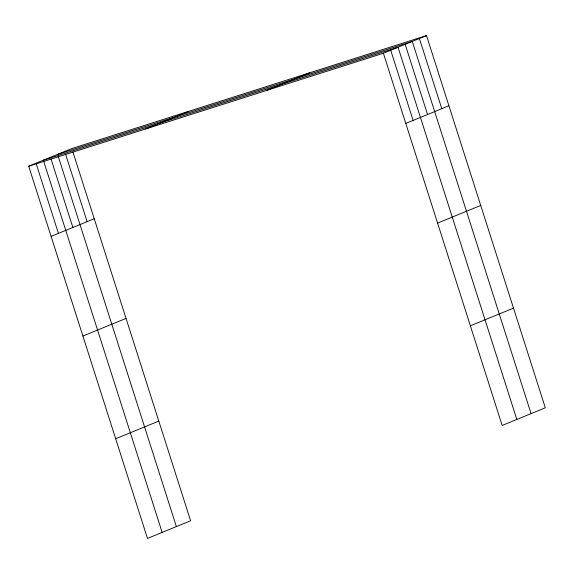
<?xml version="1.0" encoding="UTF-8"?>
<svg xmlns="http://www.w3.org/2000/svg" width="574" height="574" viewBox="0 0 574 574"><rect width="100%" height="100%" fill="white"/><g stroke="black" fill="none" stroke-linecap="round" stroke-linejoin="round"><path stroke-width="0.86" d="M72.912 151.931L190.611 520.754L147.482 538.405L28.7 166.202L71.829 148.551L426.518 35.595L545.3 407.798L502.171 425.449L383.389 53.246L426.518 35.595M145.746 128.928L188.875 111.277M266.336 90.527L309.472 72.869M51.093 236.38L94.229 218.73M405.782 123.424L448.911 105.774M82.907 336.048L126.036 318.398M437.589 223.092L480.718 205.442M115.675 438.737L158.804 421.086M470.364 325.781L513.493 308.13M57.594 154.377L412.283 41.421L531.065 413.624M43.366 160.203L398.047 47.247L516.837 419.451M28.7 166.202L383.389 53.246M419.4 38.508L441.793 108.687M405.165 44.334L427.565 114.513M390.715 50.247L413.115 120.425M65.522 153.997L87.112 221.643M58.139 156.063L176.383 526.58M51.021 158.984L72.876 227.469M43.631 161.05L162.148 532.407M36.033 163.203L58.426 233.381"/></g></svg>
